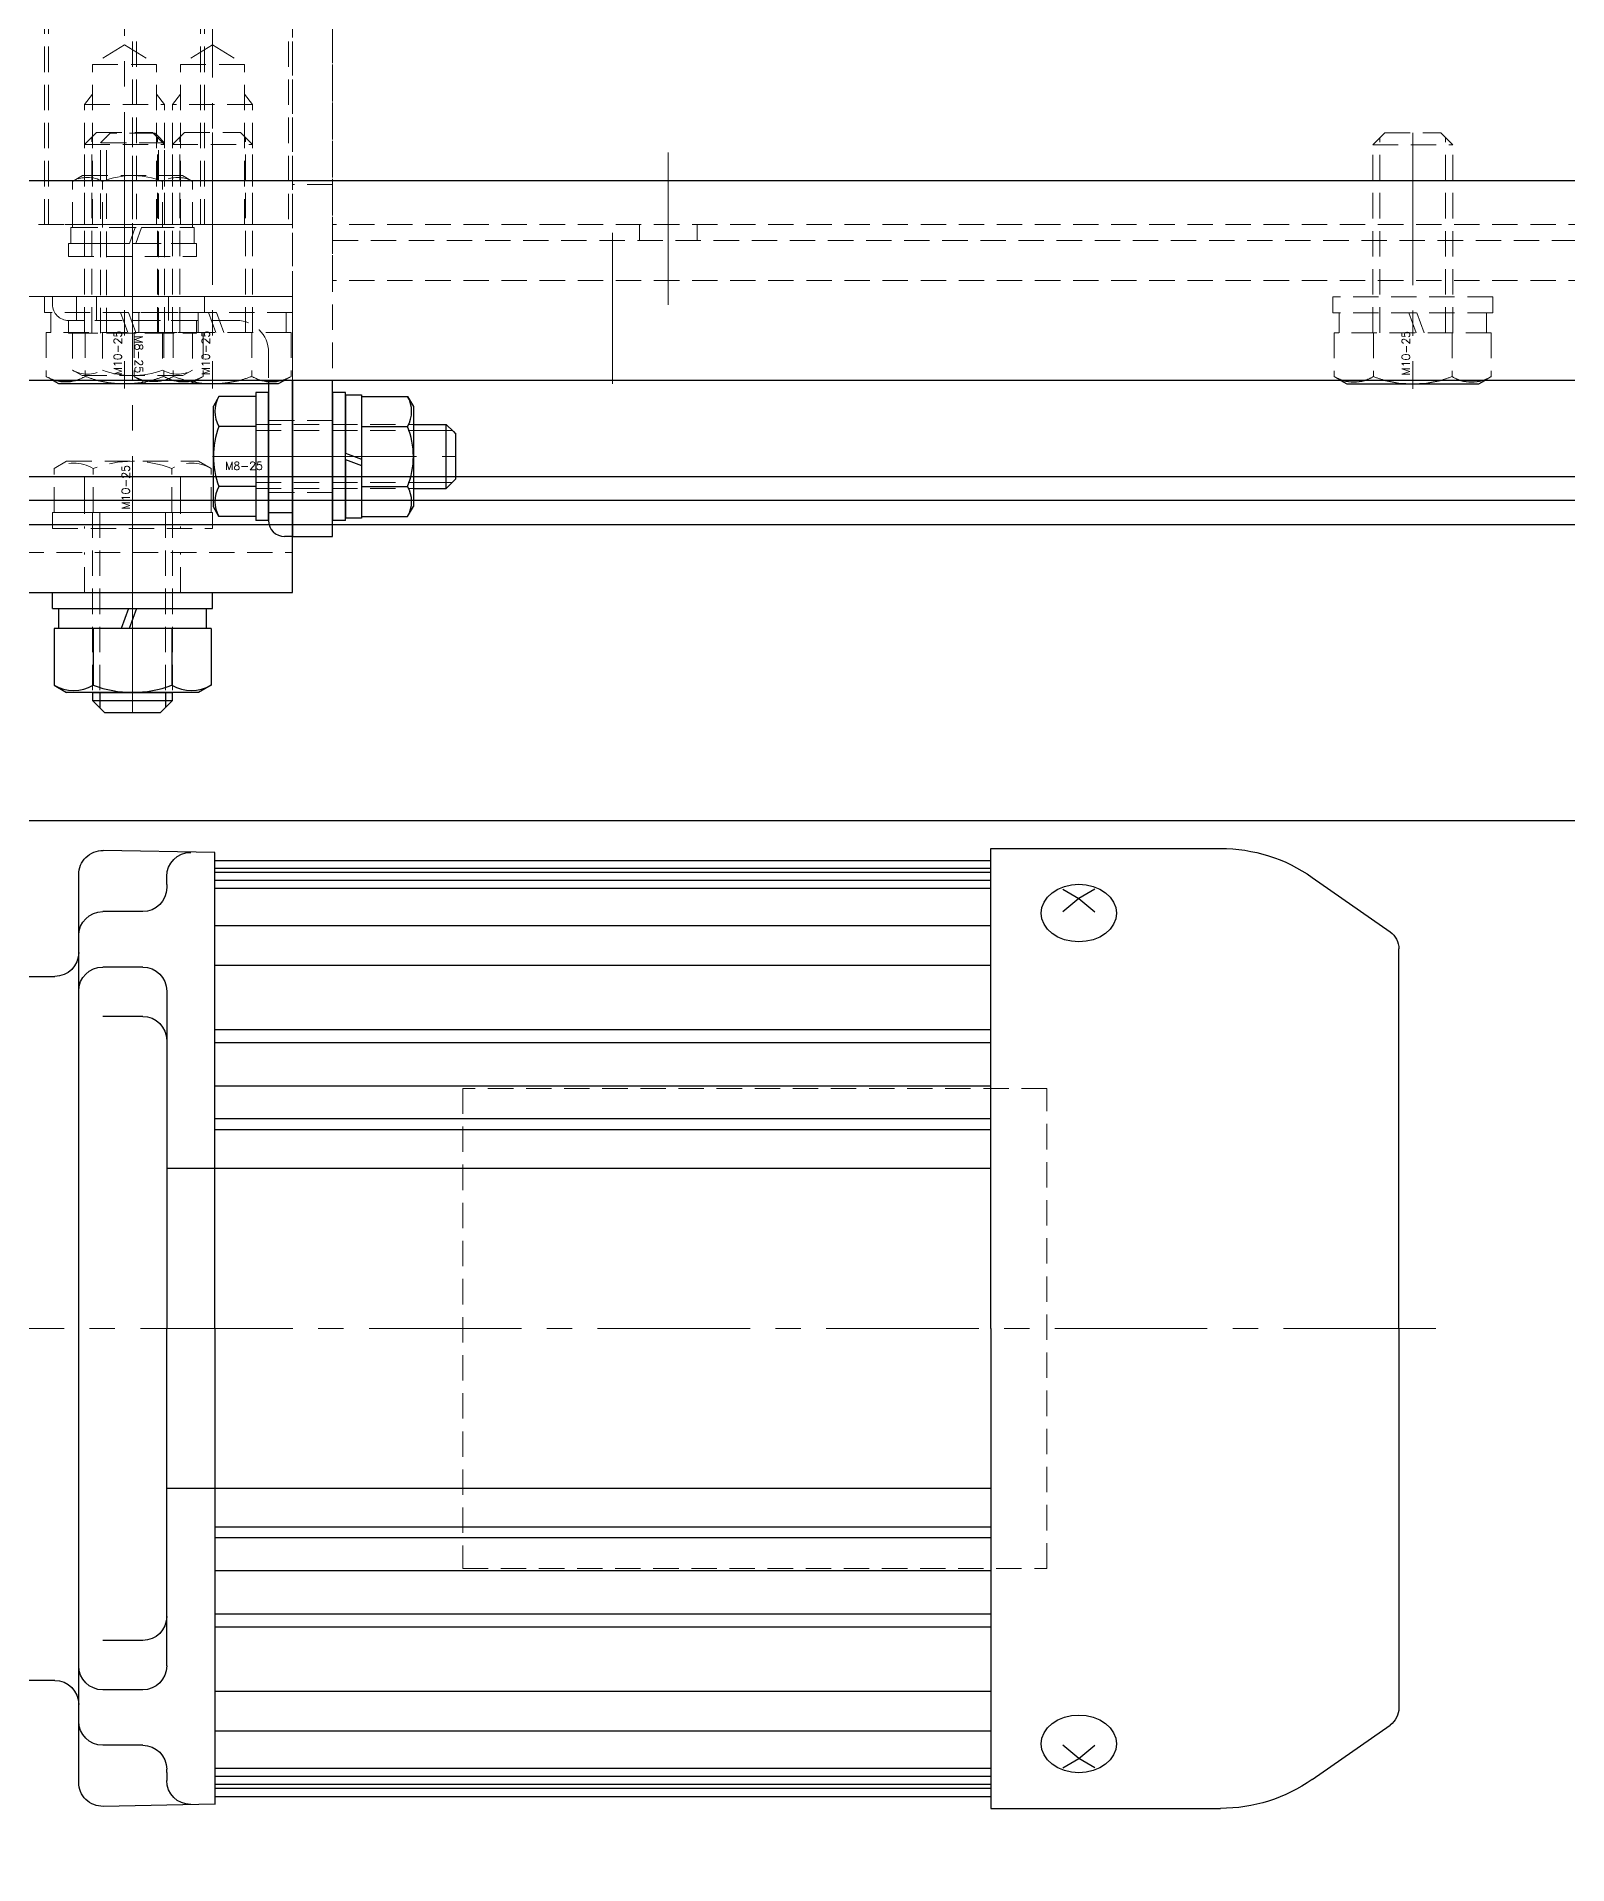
# Model space of a CAD drawing. Header units: millimetres. Extents: x 0 to 10987, y 0 to 7892.
# Drawn here: x 1845 to 2036.4, y 2778.5 to 3007 of the extents above; entities that cross this region are included whole.
import ezdxf

# ---------------------------------------------------------------- set-up
doc = ezdxf.new("R2010")
doc.units = ezdxf.units.MM
doc.linetypes.add('CENTER2', pattern=[28.575, 19.05, -3.175, 3.175, -3.175])
doc.linetypes.add('HIDDEN2', pattern=[4.7625, 3.175, -1.5875])
for name, color, linetype, lineweight in [('01_外形線', 7, 'Continuous', 25), ('02_細線', 5, 'Continuous', 13), ('03_かくれ線', 6, 'HIDDEN2', 13), ('04_中心線', 1, 'CENTER2', 9)]:
    doc.layers.add(name, color=color, linetype=linetype, lineweight=lineweight)
doc.styles.add('KSS_TXT', font='txt.shx', dxfattribs={"bigfont": 'extfont2.shx'})

# ---------------------------------------------------------------- blocks, each defined once
blk = doc.blocks.new('GM-SHYF-RH 0.4kW、1／160、＊＊V、60Hzb')
at = {"layer": '01_外形線'}
for p, q in [((-24, 133), (-24, 130)), ((-23, 134), (0, 134)), ((23, 134), (0, 134)), ((24, 133), (24, 130)), ((-47.27, 130), (-47.27, 125)), ((0.46, 130), (-47.27, 130)), ((0.46, 130), (47.73, 130)), ((47.73, 130), (47.73, 125)), ((-242.27, 127), (-270.97, 127)), ((-242.27, 67), (-242.27, 127)), ((-145.27, 126.48), (-131.32, 126.74)), ((-145.27, 67), (-145.27, 126.5)), ((-282.44, 123.38), (-292.16, 116.57)), ((-145.27, 125.5), (-242.27, 125.5)), ((-242.27, 124.5), (-145.27, 124.5)), ((-242.27, 124), (-145.27, 124)), ((-139.27, 122.5), (-139.27, 123.5)), ((-128.27, 10.26), (-128.27, 123.74)), ((-115.33, 115.5), (-115.33, 125)), ((-115.33, 125), (-15.97, 125)), ((-15.97, 125), (70.37, 125)), ((70.37, 115.5), (70.37, 125)), ((-255.27, 121.92), (-253.27, 120.74)), ((-251.27, 121.92), (-253.27, 120.74)), ((-242.27, 123), (-145.27, 123)), ((-242.27, 122), (-145.27, 122)), ((-139.27, 122.5), (-139.27, 122.1)), ((-253.27, 120.74), (-255.27, 119.09)), ((-253.27, 120.74), (-251.27, 119.09)), ((-136.27, 119.1), (-131.27, 119.1)), ((-242.27, 117.32), (-145.27, 117.32)), ((-293.27, 67), (-293.27, 114.44)), ((-116.98, 21), (-115.33, 115.5)), ((72.02, 21), (70.37, 115.5)), ((-242.27, 112.37), (-145.27, 112.37)), ((-136.27, 112.18), (-131.27, 112.18)), ((-117.38, 111), (-125.27, 111)), ((-139.27, 109.18), (-139.27, 67)), ((-136.27, 106), (-131.27, 106)), ((-242.27, 104.32), (-145.27, 104.32)), ((-242.27, 102.71), (-145.27, 102.71)), ((-242.27, 97.28), (-145.27, 97.28)), ((-242.27, 93.19), (-145.27, 93.19)), ((-242.27, 91.83), (-145.27, 91.83)), ((-242.27, 87), (-145.27, 87)), ((-145.27, 87), (-139.27, 87)), ((-293.27, 67), (-293.27, 19.56)), ((-242.27, 67), (-242.27, 7)), ((-145.27, 67), (-145.27, 7.5)), ((-139.27, 24.82), (-139.27, 67)), ((-242.27, 47), (-145.27, 47)), ((-145.27, 47), (-139.27, 47)), ((-242.27, 42.17), (-145.27, 42.17)), ((-242.27, 40.81), (-145.27, 40.81)), ((-242.27, 36.72), (-145.27, 36.72)), ((-242.27, 31.29), (-145.27, 31.29)), ((-242.27, 29.68), (-145.27, 29.68)), ((-136.27, 28), (-131.27, 28)), ((-125.27, 23), (-118.98, 23)), ((-242.27, 21.63), (-145.27, 21.63)), ((-136.27, 21.82), (-131.27, 21.82)), ((-116.77, 9), (-116.98, 21)), ((-116.98, 21), (-15.97, 21)), ((-15.97, 21), (72.02, 21)), ((71.82, 9.5), (72.02, 21)), ((-282.44, 10.62), (-292.16, 17.43)), ((-242.27, 16.68), (-145.27, 16.68)), ((-253.27, 13.26), (-255.27, 14.91)), ((-253.27, 13.26), (-251.27, 14.91)), ((-136.27, 14.9), (-131.27, 14.9)), ((-255.27, 12.08), (-253.27, 13.26)), ((-251.27, 12.08), (-253.27, 13.26)), ((-242.27, 12), (-145.27, 12)), ((-139.27, 11.5), (-139.27, 11.9)), ((-139.27, 11.5), (-139.27, 11.9)), ((-139.27, 11.5), (-139.27, 10.5)), ((-242.27, 11), (-145.27, 11)), ((-242.27, 10), (-145.27, 10)), ((-242.27, 9.5), (-145.27, 9.5)), ((71.31, 9), (71.82, 9.5)), ((-242.27, 7), (-270.97, 7)), ((-145.27, 8.5), (-242.27, 8.5)), ((-145.27, 7.52), (-131.32, 7.26)), ((-15.97, 9), (-116.77, 9)), ((-15.97, 9), (71.31, 9))]:
    blk.add_line(p, q, dxfattribs=at)
for points in [[(-248.57, 118.92), (-248.66, 119.63), (-248.93, 120.3), (-249.36, 120.93), (-249.95, 121.47), (-250.66, 121.92), (-251.47, 122.25), (-252.35, 122.46), (-253.27, 122.53), (-254.19, 122.46), (-255.07, 122.25), (-255.88, 121.92), (-256.59, 121.47), (-257.18, 120.93), (-257.61, 120.3), (-257.88, 119.63), (-257.97, 118.92), (-257.88, 118.22), (-257.61, 117.54), (-257.18, 116.92), (-256.59, 116.38), (-255.88, 115.93), (-255.07, 115.59), (-254.19, 115.39), (-253.27, 115.32), (-252.35, 115.39), (-251.47, 115.59), (-250.66, 115.93), (-249.95, 116.38), (-249.36, 116.92), (-248.93, 117.54), (-248.66, 118.22)], [(-248.57, 15.08), (-248.66, 15.78), (-248.93, 16.46), (-249.36, 17.08), (-249.95, 17.62), (-250.66, 18.07), (-251.47, 18.41), (-252.35, 18.61), (-253.27, 18.68), (-254.19, 18.61), (-255.07, 18.41), (-255.88, 18.07), (-256.59, 17.62), (-257.18, 17.08), (-257.61, 16.46), (-257.88, 15.78), (-257.97, 15.08), (-257.88, 14.37), (-257.61, 13.7), (-257.18, 13.07), (-256.59, 12.53), (-255.88, 12.08), (-255.07, 11.75), (-254.19, 11.54), (-253.27, 11.47), (-252.35, 11.54), (-251.47, 11.75), (-250.66, 12.08), (-249.95, 12.53), (-249.36, 13.07), (-248.93, 13.7), (-248.66, 14.37)]]:
    blk.add_lwpolyline(points, close=True, dxfattribs=at)
for centre, radius, start, end in [((-23, 133), 1, 90, 180), ((23, 133), 1, 0, 90), ((-270.97, 107), 20, 90, 125), ((-142.27, 123.5), 3, 0, 90), ((-131.27, 123.74), 3, 0, 90.9812), ((-136.27, 122.1), 3, 180, 270), ((-131.27, 116.1), 3, 0, 90), ((-290.67, 114.44), 2.6, 125, 180), ((-136.27, 109.18), 3, 90, 180), ((-131.27, 109.18), 3, 0, 90), ((-125.27, 114), 3, 180, 270), ((-117.38, 113), 2, 270, 359), ((-136.27, 103), 3, 90, 180), ((-136.27, 31), 3, 180, 270), ((-136.27, 24.82), 3, 180, 270), ((-131.27, 24.82), 3, 270, 0), ((-125.27, 20), 3, 90, 180), ((-118.98, 21), 2, 359, 90), ((-290.67, 19.56), 2.6, 180, 235), ((-131.27, 17.9), 3, 270, 0), ((-136.27, 11.9), 3, 90, 180), ((-270.97, 27), 20, 235, 270), ((-142.27, 10.5), 3, 270, 0), ((-131.27, 10.26), 3, 269.0188, 0)]:
    blk.add_arc(centre, radius, start, end, dxfattribs=at)
at = {"layer": '03_かくれ線'}
for p, q in [((-17.5, 110.75), (-17.5, 131.5)), ((17.5, 110.75), (17.5, 131.5)), ((-112, 125), (-112, 109)), ((-92, 109), (-92, 125)), ((47, 125), (47, 109)), ((67, 109), (67, 125)), ((-18.5, 108), (-18.5, 110.75)), ((-18.5, 110.75), (19.5, 110.75)), ((19.5, 108), (19.5, 110.75)), ((-112, 109), (-92, 109)), ((-109, 25), (-109, 109)), ((-95, 25), (-95, 109)), ((-18.5, 108), (19.5, 108)), ((-17.5, 82), (-17.5, 108)), ((17.5, 82), (17.5, 108)), ((47, 109), (67, 109)), ((50, 25), (50, 109)), ((64, 25), (64, 109)), ((-17.8, 52), (-17.8, 82)), ((-17.8, 82), (17.8, 82)), ((17.8, 52), (17.8, 82)), ((-17.8, 52), (17.8, 52)), ((-17.5, 26), (-17.5, 52)), ((17.5, 26), (17.5, 52)), ((-18.5, 23.25), (-18.5, 26)), ((-18.5, 26), (19.5, 26)), ((19.5, 23.25), (19.5, 26)), ((-112, 9), (-112, 25)), ((-112, 25), (-92, 25)), ((-92, 25), (-92, 9)), ((-18.5, 23.25), (19.5, 23.25)), ((-17.5, 2.5), (-17.5, 23.25)), ((17.5, 2.5), (17.5, 23.25)), ((47, 9), (47, 25)), ((47, 25), (67, 25)), ((67, 25), (67, 9)), ((-47.27, 4), (-47.27, 9)), ((47.73, 4), (47.73, 9)), ((0.23, 4), (-47.27, 4)), ((47.73, 4), (-47.27, 4)), ((-24, 1), (-24, 4)), ((24, 1), (24, 4)), ((-23, 0), (0, 0)), ((23, 0), (0, 0))]:
    blk.add_line(p, q, dxfattribs=at)
blk.add_lwpolyline([(-249.27, 97), (-176.27, 97), (-176.27, 37), (-249.27, 37)], close=True, dxfattribs=at)
for centre, radius, start, end in [((-20, 131.5), 2.5, 0, 90), ((20, 131.5), 2.5, 90, 180), ((-20, 2.5), 2.5, 270, 0), ((20, 2.5), 2.5, 180, 270), ((-23, 1), 1, 180, 270), ((23, 1), 1, 270, 0)]:
    blk.add_arc(centre, radius, start, end, dxfattribs=at)
at = {"layer": '04_中心線'}
for p, q in [((0, 134), (0, 0)), ((-102, 6.46), (-102, 127.76)), ((57, 6.46), (57, 127.76)), ((-297.9, 67), (75.91, 67))]:
    blk.add_line(p, q, dxfattribs=at)

msp = doc.modelspace()

# ---------------------------------------------------------------- linework, layer by layer
at = {"layer": '01_外形線'}
for p, q in [((1847.089, 2964.037), (1847.782, 2963.637)), ((1847.782, 2963.637), (1864.282, 2963.637)), ((1864.282, 2963.637), (1864.975, 2964.037)), ((1864.282, 2963.637), (1875.282, 2963.637)), ((1874.032, 2964.037), (1874.032, 2946.537)), ((1875.282, 2963.637), (1875.975, 2964.037)), ((1877.032, 2937.537), (1877.032, 2964.037)), ((1877.032, 2964.037), (1877.032, 2944.537)), ((1877.032, 2964.037), (1877.032, 2944.537)), ((1882.032, 2944.537), (1882.032, 2964.037)), ((2008.037, 2964.037), (2008.782, 2963.607)), ((2008.782, 2963.607), (2025.282, 2963.607)), ((2025.282, 2963.607), (2026.027, 2964.037)), ((1867.828, 2962.043), (1867.132, 2960.837)), ((1872.432, 2962.043), (1867.828, 2962.043)), ((1872.432, 2962.537), (1872.432, 2946.537)), ((1874.032, 2962.537), (1872.432, 2962.537)), ((1872.432, 2962.043), (1872.432, 2947.032)), ((1874.032, 2946.537), (1874.032, 2962.537)), ((1882.032, 2962.537), (1882.032, 2946.537)), ((1883.632, 2962.537), (1882.032, 2962.537)), ((1883.632, 2946.537), (1883.632, 2962.537)), ((1883.632, 2962.237), (1883.632, 2954.937)), ((1883.632, 2962.237), (1885.632, 2962.237)), ((1885.632, 2962.237), (1885.632, 2954.209)), ((1885.632, 2962.043), (1885.632, 2947.032)), ((1885.632, 2962.043), (1891.407, 2962.043)), ((1891.407, 2962.043), (1892.132, 2960.787)), ((1867.132, 2948.237), (1867.132, 2960.837)), ((1892.132, 2960.787), (1892.132, 2948.287)), ((1872.432, 2958.29), (1867.828, 2958.29)), ((1885.632, 2958.29), (1891.407, 2958.29)), ((1892.132, 2958.537), (1896.232, 2958.537)), ((1896.232, 2950.537), (1896.232, 2958.537)), ((1896.232, 2958.537), (1897.132, 2957.637)), ((1897.132, 2957.637), (1897.432, 2957.337)), ((1897.432, 2951.737), (1897.432, 2957.337)), ((1883.632, 2954.937), (1885.632, 2954.209)), ((1557.032, 2952.037), (2357.032, 2952.037)), ((1883.632, 2954.137), (1883.632, 2946.837)), ((1883.632, 2954.137), (1885.632, 2953.409)), ((1885.632, 2953.409), (1885.632, 2946.837)), ((1872.432, 2950.785), (1867.828, 2950.785)), ((1885.632, 2950.785), (1891.407, 2950.785)), ((1892.132, 2950.537), (1896.232, 2950.537)), ((1896.232, 2950.537), (1897.132, 2951.437)), ((1897.132, 2951.437), (1897.432, 2951.737)), ((1867.828, 2947.032), (1867.132, 2948.237)), ((1874.032, 2947.537), (1877.032, 2947.537)), ((1891.407, 2947.032), (1892.132, 2948.287)), ((1557.032, 2946.037), (2357.032, 2946.037)), ((1872.432, 2947.032), (1867.828, 2947.032)), ((1874.032, 2946.537), (1872.432, 2946.537)), ((1883.632, 2946.537), (1882.032, 2946.537)), ((1885.632, 2946.837), (1883.632, 2946.837)), ((1885.632, 2947.032), (1891.407, 2947.032)), ((1877.032, 2944.537), (1876.032, 2944.537)), ((1877.032, 2944.537), (1882.032, 2944.537)), ((1779.182, 2937.537), (1877.032, 2937.537)), ((1847.032, 2937.537), (1867.032, 2937.537)), ((1847.032, 2935.537), (1847.032, 2937.537)), ((1867.032, 2935.537), (1867.032, 2937.537)), ((1847.032, 2935.537), (1867.032, 2935.537)), ((1847.832, 2933.037), (1847.832, 2935.537)), ((1856.532, 2935.537), (1855.622, 2933.037)), ((1857.532, 2935.537), (1856.622, 2933.037)), ((1866.232, 2935.537), (1866.232, 2933.037)), ((1866.847, 2933.037), (1847.217, 2933.037)), ((1847.217, 2933.037), (1847.217, 2925.941)), ((1855.622, 2933.037), (1847.832, 2933.037)), ((1852.125, 2933.037), (1852.125, 2925.941)), ((1866.232, 2933.037), (1856.622, 2933.037)), ((1861.94, 2933.037), (1861.94, 2925.941)), ((1866.847, 2933.037), (1866.847, 2925.941)), ((1847.217, 2925.941), (1848.782, 2925.037)), ((1865.282, 2925.037), (1848.782, 2925.037)), ((1852.032, 2925.037), (1862.032, 2925.037)), ((1852.032, 2925.037), (1852.032, 2924.037)), ((1852.932, 2925.037), (1852.932, 2923.137)), ((1861.132, 2925.037), (1861.132, 2923.137)), ((1862.032, 2924.037), (1862.032, 2925.037)), ((1866.847, 2925.941), (1865.282, 2925.037)), ((1852.032, 2924.037), (1853.532, 2922.537)), ((1852.032, 2924.037), (1862.032, 2924.037)), ((1853.532, 2922.537), (1860.532, 2922.537)), ((1862.032, 2924.037), (1860.532, 2922.537))]:
    msp.add_line(p, q, dxfattribs=at)
msp.add_lwpolyline([(1552.032, 3264.037), (2107.032, 3264.037, -0.4142136), (2117.032, 3254.037), (2117.032, 2974.037, -0.4142136), (2107.032, 2964.037), (1552.032, 2964.037), (1552.032, 3264.037)], format="xyb", dxfattribs=at)
for points in [[(1557.032, 2989.037), (2357.032, 2989.037), (2357.032, 2949.037), (1557.032, 2949.037)], [(1562.032, 2909.037), (2352.032, 2909.037), (2357.032, 2914.037), (2357.032, 2949.037), (1557.032, 2949.037), (1557.032, 2914.037)]]:
    msp.add_lwpolyline(points, close=True, dxfattribs=at)
for centre, radius, start, end in [((1848.671, 2968.791), 4.907, 255.61054, 284.38946), ((1856.032, 2977.417), 13.779, 256.16077, 283.83923), ((1863.393, 2968.791), 4.907, 255.61054, 284.38946), ((1867.032, 2977.417), 13.779, 260.01719, 283.83923), ((1874.393, 2968.791), 4.907, 255.61054, 284.38946), ((2009.671, 2968.761), 4.907, 254.25373, 285.74627), ((2017.032, 2977.386), 13.779, 255.64502, 284.35498), ((2024.393, 2968.761), 4.907, 254.25373, 285.74627), ((1871.078, 2960.167), 3.753, 150.00001, 209.99999), ((1888.157, 2960.167), 3.753, 330.00001, 29.99999), ((1877.597, 2954.537), 10.465, 158.98558, 201.01442), ((1882.056, 2954.537), 10.077, 338.13461, 21.86539), ((1871.078, 2948.908), 3.753, 150.00001, 209.99999), ((1888.157, 2948.908), 3.753, 330.00001, 29.99999), ((1876.032, 2946.537), 2, 180, 270), ((1849.671, 2930.191), 4.907, 240.00001, 299.99999), ((1857.032, 2938.817), 13.779, 249.136, 290.864), ((1864.393, 2930.191), 4.907, 240.00001, 299.99999)]:
    msp.add_arc(centre, radius, start, end, dxfattribs=at)
at = {"layer": '02_細線'}
for p, q in [((1892.132, 2957.787), (1896.982, 2957.787)), ((1892.132, 2951.287), (1896.982, 2951.287))]:
    msp.add_line(p, q, dxfattribs=at)
at = {"layer": '03_かくれ線'}
for p, q in [((1877.032, 2964.037), (1877.032, 3264.037)), ((1877.032, 2964.037), (1877.032, 3264.037)), ((1882.032, 3264.037), (1882.032, 2964.037)), ((1882.032, 2976.537), (1882.032, 3251.537)), ((1846.032, 2983.537), (1846.032, 3244.537)), ((1846.532, 2983.537), (1846.532, 3244.537)), ((1857.032, 3244.537), (1857.032, 2983.537)), ((1857.532, 3244.537), (1857.532, 2983.537)), ((1865.532, 2983.537), (1865.532, 3244.537)), ((1866.032, 2983.537), (1866.032, 3244.537)), ((1876.532, 3244.537), (1876.532, 2983.537)), ((1877.032, 3244.537), (1877.032, 2983.537)), ((1856.032, 3005.987), (1852.032, 3003.534)), ((1856.032, 3005.987), (1860.032, 3003.534)), ((1867.032, 3005.987), (1863.032, 3003.534)), ((1867.032, 3005.987), (1871.032, 3003.534)), ((1852.032, 2983.537), (1852.032, 3003.534)), ((1852.032, 3003.534), (1856.032, 3003.534)), ((1860.032, 3003.534), (1856.032, 3003.534)), ((1860.032, 2983.537), (1860.032, 3003.534)), ((1863.032, 3003.534), (1867.032, 3003.534)), ((1863.032, 2983.537), (1863.032, 3003.534)), ((1871.032, 3003.534), (1867.032, 3003.534)), ((1871.032, 2983.537), (1871.032, 3003.534)), ((1851.032, 2998.537), (1852.032, 2999.836)), ((1851.032, 2983.537), (1851.032, 2998.537)), ((1851.032, 2998.537), (1861.032, 2998.537)), ((1861.032, 2998.537), (1860.032, 2999.836)), ((1861.032, 2983.537), (1861.032, 2998.537)), ((1862.032, 2998.537), (1863.032, 2999.836)), ((1862.032, 2983.537), (1862.032, 2998.537)), ((1872.032, 2998.537), (1862.032, 2998.537)), ((1872.032, 2998.537), (1871.032, 2999.836)), ((1872.032, 2983.537), (1872.032, 2998.537)), ((1851.032, 2993.537), (1852.532, 2995.037)), ((1851.032, 2970.037), (1851.032, 2993.537)), ((1851.032, 2993.537), (1861.032, 2993.537)), ((1851.932, 2970.037), (1851.932, 2994.437)), ((1852.532, 2995.037), (1859.532, 2995.037)), ((1853.032, 2993.737), (1853.932, 2994.637)), ((1861.032, 2993.737), (1853.032, 2993.737)), ((1853.032, 2989.637), (1853.032, 2993.737)), ((1853.782, 2989.637), (1853.782, 2994.487)), ((1853.932, 2994.637), (1854.232, 2994.937)), ((1859.832, 2994.937), (1854.232, 2994.937)), ((1861.032, 2993.537), (1859.532, 2995.037)), ((1860.132, 2994.637), (1859.832, 2994.937)), ((1861.032, 2993.737), (1860.132, 2994.637)), ((1860.132, 2970.037), (1860.132, 2994.437)), ((1860.282, 2989.637), (1860.282, 2994.487)), ((1861.032, 2989.637), (1861.032, 2993.737)), ((1861.032, 2970.037), (1861.032, 2993.537)), ((1862.032, 2993.537), (1863.532, 2995.037)), ((1862.032, 2970.037), (1862.032, 2993.537)), ((1862.032, 2993.537), (1872.032, 2993.537)), ((1862.932, 2970.037), (1862.932, 2994.437)), ((1863.532, 2995.037), (1870.532, 2995.037)), ((1872.032, 2993.537), (1870.532, 2995.037)), ((1871.132, 2970.037), (1871.132, 2994.437)), ((1872.032, 2970.037), (1872.032, 2993.537)), ((2012.032, 2993.507), (2013.532, 2995.007)), ((2012.032, 2970.007), (2012.032, 2993.507)), ((2012.032, 2993.507), (2022.032, 2993.507)), ((2012.932, 2970.007), (2012.932, 2994.407)), ((2013.532, 2995.007), (2020.532, 2995.007)), ((2022.032, 2993.507), (2020.532, 2995.007)), ((2021.132, 2970.007), (2021.132, 2994.407)), ((2022.032, 2970.007), (2022.032, 2993.507)), ((1849.527, 2988.912), (1850.782, 2989.637)), ((1849.527, 2983.137), (1849.527, 2988.912)), ((1850.782, 2989.637), (1863.282, 2989.637)), ((1853.032, 2969.937), (1853.032, 2989.637)), ((1853.279, 2983.137), (1853.279, 2988.912)), ((1853.782, 2969.937), (1853.782, 2989.637)), ((1860.282, 2969.937), (1860.282, 2989.637)), ((1860.785, 2983.137), (1860.785, 2988.912)), ((1861.032, 2969.937), (1861.032, 2989.637)), ((1864.538, 2988.912), (1863.282, 2989.637)), ((1864.538, 2983.137), (1864.538, 2988.912)), ((1882.032, 2988.537), (1877.032, 2988.537)), ((1866.032, 2983.537), (1846.032, 2983.537)), ((1849.332, 2983.137), (1857.36, 2983.137)), ((1849.332, 2981.137), (1849.332, 2983.137)), ((1849.527, 2983.137), (1864.538, 2983.137)), ((1856.632, 2981.137), (1857.36, 2983.137)), ((1857.032, 2983.537), (1877.032, 2983.537)), ((1857.432, 2981.137), (1858.16, 2983.137)), ((1858.16, 2983.137), (1864.732, 2983.137)), ((1864.732, 2983.137), (1864.732, 2981.137)), ((2273.032, 2983.537), (1882.032, 2983.537)), ((1882.032, 2983.537), (1882.032, 2981.537)), ((1920.386, 2983.537), (1920.386, 2981.537)), ((1927.586, 2983.537), (1927.586, 2981.537)), ((1865.032, 2981.137), (1849.032, 2981.137)), ((1849.032, 2981.137), (1849.032, 2979.537)), ((1849.032, 2979.537), (1865.032, 2979.537)), ((1849.332, 2981.137), (1856.632, 2981.137)), ((1857.432, 2981.137), (1864.732, 2981.137)), ((1865.032, 2981.137), (1865.032, 2979.537)), ((1882.032, 2981.537), (2273.032, 2981.537)), ((2273.032, 2976.537), (1882.032, 2976.537)), ((1866.032, 2974.537), (1846.032, 2974.537)), ((1846.032, 2973.068), (1846.032, 2974.537)), ((1846.032, 2973.068), (1846.032, 2972.537)), ((1877.032, 2974.537), (1847.032, 2974.537)), ((1847.032, 2974.537), (1847.032, 2973.537)), ((1850.032, 2974.537), (1850.032, 2971.537)), ((1852.532, 2974.537), (1852.532, 2971.537)), ((1877.032, 2974.537), (1857.032, 2974.537)), ((1857.032, 2973.068), (1857.032, 2974.537)), ((1857.032, 2973.068), (1857.032, 2972.537)), ((1861.532, 2974.537), (1861.532, 2971.537)), ((1866.032, 2973.068), (1866.032, 2974.537)), ((1866.032, 2972.537), (1866.032, 2973.068)), ((1877.032, 2974.537), (1877.032, 2964.037)), ((1877.032, 2973.068), (1877.032, 2974.537)), ((1877.032, 2972.537), (1877.032, 2973.068)), ((2027.032, 2974.507), (2007.032, 2974.507)), ((2007.032, 2973.037), (2007.032, 2974.507)), ((2007.032, 2973.037), (2007.032, 2972.507)), ((2027.032, 2973.037), (2027.032, 2974.507)), ((2027.032, 2972.507), (2027.032, 2973.037)), ((1866.032, 2972.537), (1846.032, 2972.537)), ((1846.832, 2972.537), (1846.832, 2970.037)), ((1870.032, 2971.537), (1849.032, 2971.537)), ((1865.032, 2971.537), (1849.032, 2971.537)), ((1849.032, 2971.537), (1849.032, 2969.937)), ((1855.532, 2972.537), (1856.442, 2970.037)), ((1856.532, 2972.537), (1857.442, 2970.037)), ((1877.032, 2972.537), (1857.032, 2972.537)), ((1857.832, 2972.537), (1857.832, 2970.037)), ((1865.032, 2971.537), (1865.032, 2969.937)), ((1865.232, 2970.037), (1865.232, 2972.537)), ((1866.532, 2972.537), (1867.442, 2970.037)), ((1867.532, 2972.537), (1868.442, 2970.037)), ((1876.232, 2970.037), (1876.232, 2972.537)), ((2027.032, 2972.507), (2007.032, 2972.507)), ((2007.832, 2972.507), (2007.832, 2970.007)), ((2016.532, 2972.507), (2017.442, 2970.007)), ((2017.532, 2972.507), (2018.442, 2970.007)), ((2026.232, 2970.007), (2026.232, 2972.507)), ((1846.217, 2970.037), (1846.217, 2964.541)), ((1865.847, 2970.037), (1846.217, 2970.037)), ((1849.032, 2969.937), (1865.032, 2969.937)), ((1849.527, 2969.937), (1864.538, 2969.937)), ((1849.527, 2969.937), (1849.527, 2965.333)), ((1851.125, 2970.037), (1851.125, 2964.541)), ((1853.279, 2969.937), (1853.279, 2965.333)), ((1857.217, 2970.037), (1857.217, 2964.541)), ((1876.847, 2970.037), (1857.217, 2970.037)), ((1860.785, 2969.937), (1860.785, 2965.333)), ((1860.94, 2970.037), (1860.94, 2964.541)), ((1862.125, 2970.037), (1862.125, 2964.541)), ((1864.538, 2969.937), (1864.538, 2965.333)), ((1865.847, 2970.037), (1865.847, 2964.541)), ((1871.94, 2970.037), (1871.94, 2964.541)), ((1876.847, 2970.037), (1876.847, 2964.541)), ((2007.217, 2970.007), (2007.217, 2964.511)), ((2026.847, 2970.007), (2007.217, 2970.007)), ((2012.125, 2970.007), (2012.125, 2964.511)), ((2021.94, 2970.007), (2021.94, 2964.511)), ((2026.847, 2970.007), (2026.847, 2964.511)), ((1874.032, 2967.537), (1874.032, 2964.037)), ((1846.217, 2964.541), (1847.089, 2964.037)), ((1849.527, 2965.333), (1850.732, 2964.637)), ((1863.332, 2964.637), (1850.732, 2964.637)), ((1857.217, 2964.541), (1858, 2964.089)), ((1858.037, 2964.068), (1858.782, 2963.637)), ((1858.782, 2963.637), (1864.282, 2963.637)), ((1864.538, 2965.333), (1863.332, 2964.637)), ((1865.847, 2964.541), (1864.975, 2964.037)), ((1876.847, 2964.541), (1875.975, 2964.037)), ((2007.217, 2964.511), (2008, 2964.059)), ((2026.847, 2964.511), (2026.027, 2964.037)), ((1877.032, 2959.037), (1874.032, 2959.037)), ((1882.032, 2959.037), (1877.032, 2959.037)), ((1872.432, 2958.537), (1892.132, 2958.537)), ((1872.432, 2957.787), (1892.132, 2957.787)), ((1847.217, 2953.034), (1848.782, 2953.937)), ((1847.217, 2947.537), (1847.217, 2953.034)), ((1848.782, 2953.937), (1865.282, 2953.937)), ((1852.125, 2947.537), (1852.125, 2953.034)), ((1861.94, 2947.537), (1861.94, 2953.034)), ((1866.847, 2953.034), (1865.282, 2953.937)), ((1866.847, 2947.537), (1866.847, 2953.034)), ((1851.032, 2950.537), (1851.032, 2945.537)), ((1857.032, 2951.787), (1857.032, 2944.287)), ((1863.032, 2950.537), (1863.032, 2945.537)), ((1872.432, 2951.287), (1892.132, 2951.287)), ((1872.432, 2950.537), (1892.132, 2950.537)), ((1877.032, 2950.037), (1874.032, 2950.037)), ((1882.032, 2950.037), (1877.032, 2950.037)), ((1847.032, 2947.537), (1867.032, 2947.537)), ((1847.032, 2945.537), (1847.032, 2947.537)), ((1866.847, 2947.537), (1847.217, 2947.537)), ((1852.032, 2947.537), (1852.032, 2925.037)), ((1852.932, 2947.537), (1852.932, 2925.037)), ((1861.132, 2947.537), (1861.132, 2925.037)), ((1862.032, 2947.537), (1862.032, 2925.037)), ((1867.032, 2945.537), (1867.032, 2947.537)), ((1847.032, 2945.537), (1867.032, 2945.537)), ((1557.032, 2942.537), (1877.032, 2942.537)), ((1851.032, 2937.537), (1851.032, 2942.537)), ((1863.032, 2937.537), (1863.032, 2942.537))]:
    msp.add_line(p, q, dxfattribs=at)
at = {"layer": '03_かくれ線', "ltscale": 3}
for p, q in [((1851.032, 2949.037), (1851.032, 2952.037)), ((1863.032, 2949.037), (1863.032, 2952.037))]:
    msp.add_line(p, q, dxfattribs=at)
at = {"layer": '03_かくれ線'}
msp.add_lwpolyline([(1557.032, 2974.537), (1877.032, 2974.537), (1877.032, 2983.537), (1557.032, 2983.537), (1557.032, 2974.537)], dxfattribs=at)
for centre, radius, start, end in [((1851.403, 2985.662), 3.753, 60.00001, 119.99999), ((1857.032, 2979.561), 10.077, 68.13461, 111.86539), ((1862.661, 2985.662), 3.753, 60.00001, 119.99999), ((1849.032, 2973.537), 2, 180, 270), ((1870.032, 2967.537), 4, 0, 90), ((1848.671, 2968.791), 4.907, 240.00001, 255.61054), ((1851.403, 2968.583), 3.753, 240.00001, 299.99999), ((1848.671, 2968.791), 4.907, 284.38946, 299.99999), ((1856.032, 2977.417), 13.779, 249.136, 256.16077), ((1857.032, 2975.102), 10.465, 248.98558, 291.01442), ((1859.671, 2968.791), 4.907, 240.00001, 254.25373), ((1859.671, 2968.791), 4.907, 254.25373, 285.74627), ((1856.032, 2977.417), 13.779, 283.83923, 290.864), ((1862.661, 2968.583), 3.753, 240.00001, 299.99999), ((1863.393, 2968.791), 4.907, 240.00001, 255.61054), ((1859.671, 2968.791), 4.907, 285.74627, 299.99999), ((1867.032, 2977.417), 13.779, 249.136, 260.01719), ((1863.393, 2968.791), 4.907, 284.38946, 299.99999), ((1867.032, 2977.417), 13.779, 283.83923, 290.864), ((1874.393, 2968.791), 4.907, 240.00001, 255.61054), ((1874.393, 2968.791), 4.907, 284.38946, 299.99999), ((2009.671, 2968.761), 4.907, 240.00001, 254.25373), ((2009.671, 2968.761), 4.907, 285.74627, 299.99999), ((2017.032, 2977.386), 13.779, 249.136, 255.64502), ((2017.032, 2977.386), 13.779, 284.35498, 290.864), ((2024.393, 2968.761), 4.907, 240.00001, 254.25373), ((2024.393, 2968.761), 4.907, 285.74627, 299.99999), ((1849.671, 2948.784), 4.907, 60.00001, 119.99999), ((1857.032, 2940.158), 13.779, 69.136, 110.864), ((1864.393, 2948.784), 4.907, 60.00001, 119.99999)]:
    msp.add_arc(centre, radius, start, end, dxfattribs=at)
at = {"layer": '04_中心線'}
for p, q in [((1856.032, 2978.537), (1856.032, 3249.537)), ((1867.032, 3249.537), (1867.032, 2978.537)), ((1856.032, 2995.037), (1856.032, 2963.037)), ((1857.032, 2964.637), (1857.032, 2994.937)), ((1867.032, 2995.037), (1867.032, 2963.037)), ((2017.032, 2995.007), (2017.032, 2963.007)), ((1923.986, 2992.537), (1923.986, 2972.537)), ((1856.032, 2983.537), (1856.032, 2974.537)), ((1917.032, 2982.507), (1917.032, 2963.607)), ((1857.032, 2979.537), (1857.032, 2966.537)), ((1857.032, 2935.537), (1857.032, 2965.537)), ((1892.032, 2954.537), (1867.032, 2954.537)), ((1867.132, 2954.537), (1897.432, 2954.537)), ((1882.032, 2954.537), (1869.032, 2954.537)), ((1857.032, 2922.537), (1857.032, 2953.937)), ((1857.032, 2927.537), (1857.032, 2952.537)), ((1857.032, 2932.037), (1857.032, 2950.937))]:
    msp.add_line(p, q, dxfattribs=at)

# ---------------------------------------------------------------- block references
at = {"xscale": -1}
msp.add_blockref('GM-SHYF-RH 0.4kW、1／160、＊＊V、60Hzb', (1722.032, 2778.537), dxfattribs=at)

# ---------------------------------------------------------------- texts
at = {"layer": '03_かくれ線', "style": 'KSS_TXT'}
for s, rotation, p in [('M10-25', 90, (1855.672, 2964.679)), ('M8-25', 270, (1857.328, 2969.669)), ('M10-25', 90, (1866.672, 2964.679)), ('M10-25', 90, (2016.672, 2964.649)), ('M10-25', 90, (1856.672, 2947.896))]:
    msp.add_text(s, height=1, rotation=rotation, dxfattribs=at).set_placement(p)
msp.add_text('M8-25', height=1, dxfattribs=at).set_placement((1868.608, 2952.857))

doc.saveas('drawing.dxf')
